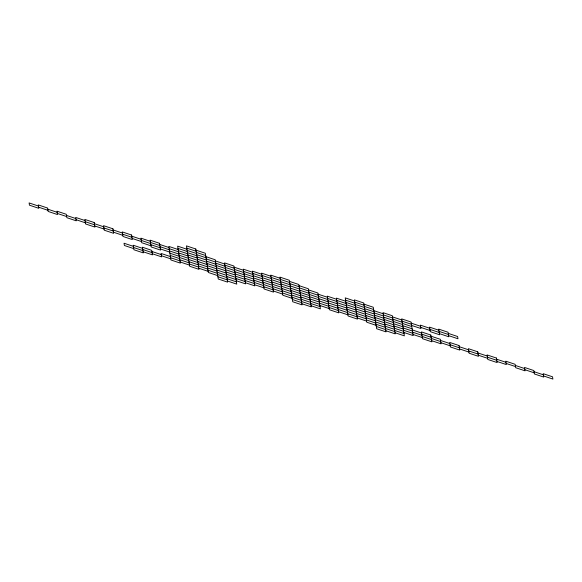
<?xml version="1.0" encoding="UTF-8"?>
<svg xmlns="http://www.w3.org/2000/svg" width="582" height="582" viewBox="0 0 582 582"><rect width="100%" height="100%" fill="white"/><g stroke="black" fill="none" stroke-linecap="round" stroke-linejoin="round"><path stroke-width="0.87" d="M354.576 300.996L345.228 297.875L348.087 315.975L357.435 319.096L354.394 299.868L363.743 302.989L366.784 322.224L376.139 325.353M363.925 304.124L373.273 307.245L376.67 328.743L386.026 331.871L382.985 312.636L392.333 315.757L395.193 333.864L385.844 330.736M354.751 302.131L364.106 305.252M438.908 330.256L429.56 327.128L430.273 331.653L439.621 334.781L438.726 329.121L448.082 332.249L448.795 336.774L439.446 333.646M448.256 333.377L457.605 336.505L457.969 338.768L448.613 335.639M195.974 250.129L205.33 253.257L208.363 272.492L217.719 275.613M280.131 278.261L270.776 275.133L273.46 292.106L264.112 288.978L261.609 273.14L270.957 276.261M289.48 281.382L298.828 284.511L302.051 304.873L292.702 301.745L289.298 280.255L279.949 277.127L282.816 295.227L292.164 298.355M345.584 300.137L354.933 303.258M364.281 306.387L373.637 309.508M429.734 328.263L420.386 325.134L420.924 328.532L411.569 325.403M439.083 331.384L448.438 334.512M186.807 248.136L196.156 251.264M280.306 279.389L289.661 282.517M299.01 285.638L308.358 288.767L311.225 306.867L301.869 303.739M345.759 301.265L336.411 298.137L338.739 312.847L329.383 309.726L327.237 296.143L336.592 299.272M355.115 304.393L364.463 307.514M373.811 310.643L383.16 313.763M392.515 316.892L401.864 320.02M411.212 323.141L420.56 326.269M429.916 329.39L439.264 332.518M186.982 249.271L177.634 246.142L180.318 263.115L170.963 259.987L168.816 246.412L178.172 249.54M196.33 252.392L205.686 255.52M261.784 274.268L252.435 271.147L254.763 285.857L245.408 282.728M271.139 277.396L280.488 280.524M289.836 283.645L299.184 286.773M308.54 289.894L317.888 293.022L320.391 308.86L311.043 305.739M345.941 302.4L355.289 305.521M364.638 308.649L373.993 311.77M383.342 314.898L392.69 318.019M402.038 321.148L411.394 324.276M420.742 327.397L430.091 330.525M187.164 250.398L196.512 253.526M205.861 256.647L215.216 259.776L218.257 279.011L227.606 282.132L224.565 262.904L233.913 266.025L236.772 284.125L227.424 281.004M252.617 272.274L243.261 269.153L245.589 283.863L236.241 280.735M261.965 275.402L271.314 278.531M280.67 281.652L290.018 284.78M299.366 287.901L308.715 291.029M318.07 294.15L327.419 297.278M336.767 300.407L346.115 303.528M355.471 306.656L364.819 309.777M374.168 312.905L383.523 316.026M392.872 319.154L402.22 322.283M177.99 248.405L187.339 251.533M196.694 254.654L206.043 257.782M215.391 260.911L224.739 264.032M234.095 267.16L243.443 270.281M252.792 273.409L262.147 276.53M271.496 279.658L280.844 282.787M290.192 285.908L299.548 289.036M308.897 292.157L318.245 295.285M327.593 298.406L336.949 301.534M346.297 304.662L355.646 307.783M365.001 310.912L374.35 314.033M383.698 317.161L393.046 320.282M402.402 323.41L411.75 326.538M187.52 252.661L196.869 255.789M206.217 258.917L215.573 262.038M224.921 265.166L234.27 268.287M243.625 271.416L252.974 274.537M262.322 277.665L271.67 280.793M281.026 283.914L290.374 287.042M299.723 290.163L309.078 293.292M318.427 296.413L327.775 299.541M337.123 302.669L346.479 305.79M355.828 308.918L365.176 312.039M374.524 315.168L383.88 318.289M393.228 321.417L402.577 324.545M150.294 241.297L140.946 238.169L141.659 242.694L151.014 245.822M159.65 244.418L168.998 247.546M178.347 250.667L187.702 253.796M197.051 256.917L206.399 260.045M215.747 263.173L225.103 266.294M234.451 269.422L243.8 272.543M253.148 275.672L262.504 278.793M271.852 281.921L281.201 285.049M290.556 288.17L299.905 291.298M309.253 294.419L318.601 297.548M327.957 300.676L337.305 303.797M346.654 306.925L356.002 310.046M365.358 313.174L374.706 316.295M384.055 319.423L393.41 322.552M402.759 325.673L412.107 328.801M85.023 220.549L75.675 217.428L76.213 220.818L66.857 217.69L66.326 214.3L56.971 211.171L57.509 214.569L48.161 211.441L47.622 208.05L38.274 204.922L38.805 208.32L29.456 205.191L29.1 202.929L38.448 206.057M94.371 223.677L103.727 226.798M113.075 229.926L122.424 233.047M131.772 236.176L141.128 239.304M150.476 242.425L159.824 245.553M169.18 248.674L178.529 251.802M187.877 254.923L197.225 258.052M206.581 261.18L215.929 264.301M225.278 267.429L234.626 270.55M243.982 273.678L253.33 276.799M262.678 279.927L272.034 283.056M281.382 286.177L290.731 289.305M300.079 292.426L309.435 295.554M318.783 298.675L328.132 301.803M337.48 304.932L346.836 308.053M356.184 311.181L365.532 314.302M374.888 317.43L384.236 320.551M393.585 323.679L402.933 326.808M412.289 329.929L421.637 333.057M430.986 336.178L440.341 339.306L441.054 343.831L431.706 340.703M47.804 209.178L57.152 212.306M66.501 215.427L75.849 218.556M85.205 221.684L94.553 224.805M103.902 227.933L113.25 231.054M122.606 234.182L131.954 237.303M141.302 240.431L150.658 243.56M160.006 246.681L169.355 249.809M178.703 252.93L188.059 256.058M197.407 259.179L206.756 262.307M216.111 265.436L225.46 268.557M234.808 271.685L244.156 274.806M253.512 277.934L262.86 281.062M272.209 284.183L281.557 287.312M290.913 290.433L300.261 293.561M309.609 296.682L318.965 299.81M328.313 302.938L337.662 306.059M347.01 309.188L356.366 312.308M365.714 315.437L375.063 318.558M384.411 321.686L393.767 324.814M403.115 327.935L412.463 331.063M421.819 334.184L431.167 337.313M440.516 340.434L449.864 343.562M459.22 346.69L468.568 349.811M477.917 352.939L487.265 356.06M496.621 359.189L505.969 362.31M515.317 365.438L524.673 368.566M534.021 371.687L543.37 374.815M38.63 207.185L47.979 210.313M57.327 213.434L66.683 216.562M76.031 219.69L85.379 222.811M94.735 225.94L104.083 229.061M113.432 232.189L122.78 235.31M132.136 238.438L141.484 241.566M150.833 244.687L160.181 247.816M169.537 250.937L178.885 254.065M188.233 257.186L197.589 260.314M206.937 263.442L216.286 266.563M225.634 269.692L234.99 272.812M244.338 275.941L253.687 279.062M263.035 282.19L272.391 285.318M281.739 288.439L291.087 291.567M300.443 294.688L309.791 297.817M319.14 300.938L328.488 304.066M337.844 307.194L347.192 310.315M356.54 313.443L365.889 316.564M375.244 319.693L384.593 322.821M393.941 325.942L403.297 329.07M412.645 332.191L421.994 335.319M431.342 338.44L440.698 341.569M450.046 344.697L459.394 347.818M468.75 350.946L478.098 354.067M487.447 357.195L496.795 360.316M506.151 363.444L515.499 366.573M524.848 369.694L534.196 372.822M543.552 375.943L552.9 379.071L552.544 376.809L543.195 373.68L543.726 377.078L534.378 373.95L533.84 370.559L524.491 367.431L525.029 370.829L515.674 367.7L515.143 364.31L505.787 361.182L506.325 364.572L496.977 361.451M160.363 248.943L169.711 252.071M179.067 255.192L188.415 258.321M197.764 261.449L207.112 264.57M216.468 267.698L225.816 270.819M235.164 273.947L244.52 277.068M253.868 280.197L263.217 283.325M272.565 286.446L281.921 289.574M291.269 292.695L300.618 295.823M309.966 298.944L319.322 302.073M328.67 305.201L338.018 308.322M347.374 311.45L356.722 314.571M366.071 317.699L375.419 320.82M384.775 323.948L394.123 327.077M403.472 330.198L412.82 333.326M422.176 336.447L431.524 339.575M440.872 342.696L450.228 345.824M459.576 348.953L468.925 352.074M478.273 355.202L487.629 358.323M169.893 253.199L179.241 256.327M188.59 259.448L197.945 262.577M207.294 265.705L216.642 268.826M225.998 271.954L235.346 275.075M244.695 278.203L254.043 281.324M263.399 284.452L272.747 287.581M282.095 290.702L291.444 293.83M300.799 296.951L310.148 300.079M319.496 303.207L328.852 306.328M338.2 309.457L347.549 312.578M356.897 315.706L366.253 318.827M375.601 321.955L384.949 325.083M394.298 328.204L403.653 331.333M413.002 334.454L422.35 337.582M179.423 257.455L188.772 260.583M198.12 263.711L207.476 266.832M216.824 269.961L226.172 273.082M235.521 276.21L244.877 279.331M254.225 282.459L263.573 285.587M272.922 288.708L282.277 291.837M291.626 294.958L300.974 298.086M310.33 301.207L319.678 304.335M329.026 307.463L338.375 310.584M347.73 313.713L357.079 316.834M366.427 319.962L375.783 323.083M385.131 326.211L394.48 329.339M403.828 332.46L413.184 335.588L411.038 322.013L401.682 318.885L404.366 335.858L395.018 332.729M170.25 255.462L179.598 258.59M188.954 261.718L198.302 264.839M207.65 267.967L216.999 271.088M226.354 274.217L235.703 277.338M245.051 280.466L254.407 283.594M263.755 286.715L273.103 289.843M282.452 292.964L291.808 296.093M301.156 299.213L310.504 302.342M319.853 305.47L329.208 308.591M338.557 311.719L347.905 314.84M357.261 317.968L366.609 321.089M375.957 324.218L385.306 327.346M394.661 330.467L404.01 333.595M170.431 256.597L161.076 253.468L161.614 256.866L152.266 253.737M179.78 259.718L189.128 262.846M198.477 265.974L207.832 269.095M217.181 272.223L226.529 275.344M235.885 278.472L245.233 281.593M254.581 284.722L263.93 287.85M273.285 290.971L282.634 294.099M291.982 297.22L301.331 300.348M310.686 303.469L320.035 306.598M385.488 328.474L394.836 331.602M142.554 248.354L133.205 245.226L133.918 249.751L143.274 252.879L142.379 247.219L151.727 250.347L152.44 254.872L143.092 251.744M151.909 251.475L161.258 254.603M170.606 257.724L179.962 260.852M189.31 263.981L198.658 267.102M208.007 270.23L217.362 273.351M226.711 276.479L236.059 279.6M301.512 301.476L310.861 304.604M376.314 326.48L385.67 329.608M133.387 246.361L124.031 243.232L124.395 245.495L133.744 248.623M142.736 249.482L152.084 252.61M161.44 255.731L170.788 258.859M180.136 261.98L189.485 265.108M198.84 268.237L208.189 271.358M217.537 274.486L226.885 277.607M292.339 299.483L301.694 302.611M133.562 247.488L142.917 250.616M227.067 278.742L236.416 281.863M217.894 276.748L227.249 279.869M195.799 249.001L186.444 245.873L189.667 266.243L199.015 269.364L195.799 249.001M159.468 243.291L150.12 240.162L151.189 246.95L160.545 250.078L159.468 243.291M94.197 222.542L84.841 219.421L85.561 223.946L94.91 227.067L94.197 222.542M112.893 228.791L103.545 225.671L104.258 230.196L113.614 233.317L112.893 228.791M131.597 235.041L122.249 231.92L122.962 236.445L132.31 239.573L131.597 235.041M430.811 335.05L421.455 331.922L422.532 338.709L431.88 341.838L430.811 335.05M459.038 345.555L449.69 342.427L450.403 346.959L459.751 350.08L459.038 345.555M477.742 351.804L468.386 348.683L469.107 353.209L478.455 356.33L477.742 351.804M496.439 358.054L487.09 354.933L487.803 359.458L497.159 362.579L496.439 358.054"/></g></svg>
